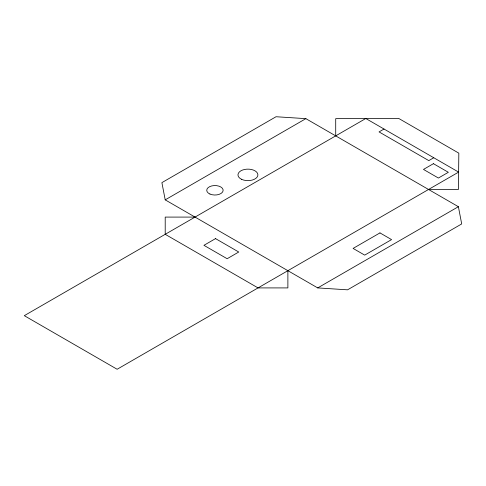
<?xml version="1.0" encoding="UTF-8"?>
<svg xmlns="http://www.w3.org/2000/svg" width="486" height="486" viewBox="0 0 486 486"><rect width="100%" height="100%" fill="white"/><g stroke="black" fill="none" stroke-linecap="round" stroke-linejoin="round"><path stroke-width="0.73" d="M165.21 199.861L305.87 118.651L458.383 206.702L461.7 223.931L347.563 289.826L317.723 287.912L165.21 199.861L161.893 182.633L276.03 116.737L305.87 118.651M384.031 129.033L379.056 131.906L428.792 160.617L433.761 157.75M317.723 287.912L458.383 206.702M428.543 189.473L458.444 189.437L458.827 153.157L398.617 118.39L335.711 118.651L335.711 135.88M195.05 217.09L165.21 217.09L165.21 234.313L258.042 287.912L287.882 287.912L287.882 270.684M365.794 118.505L24.3 315.669L117.132 369.263L458.626 172.105L365.794 118.505M215.535 238.62L203.932 245.321L227.144 258.722L238.748 252.021L215.535 238.62M433.433 163.685L423.482 169.426L438.402 178.04L448.353 172.299L433.433 163.685M379.967 232.903L353.091 248.419L364.694 255.12L391.57 239.604L379.967 232.903M209.946 194.048A8.207 4.739 0 0 0 223.074 190.907A8.207 4.739 0 0 0 211.799 185.913A8.207 4.739 0 0 0 209.946 194.048M241.475 179.261A9.963 5.753 0 0 0 257.732 175.914A9.963 5.753 0 0 0 244.58 169.462A9.963 5.753 0 0 0 241.475 179.261"/></g></svg>
